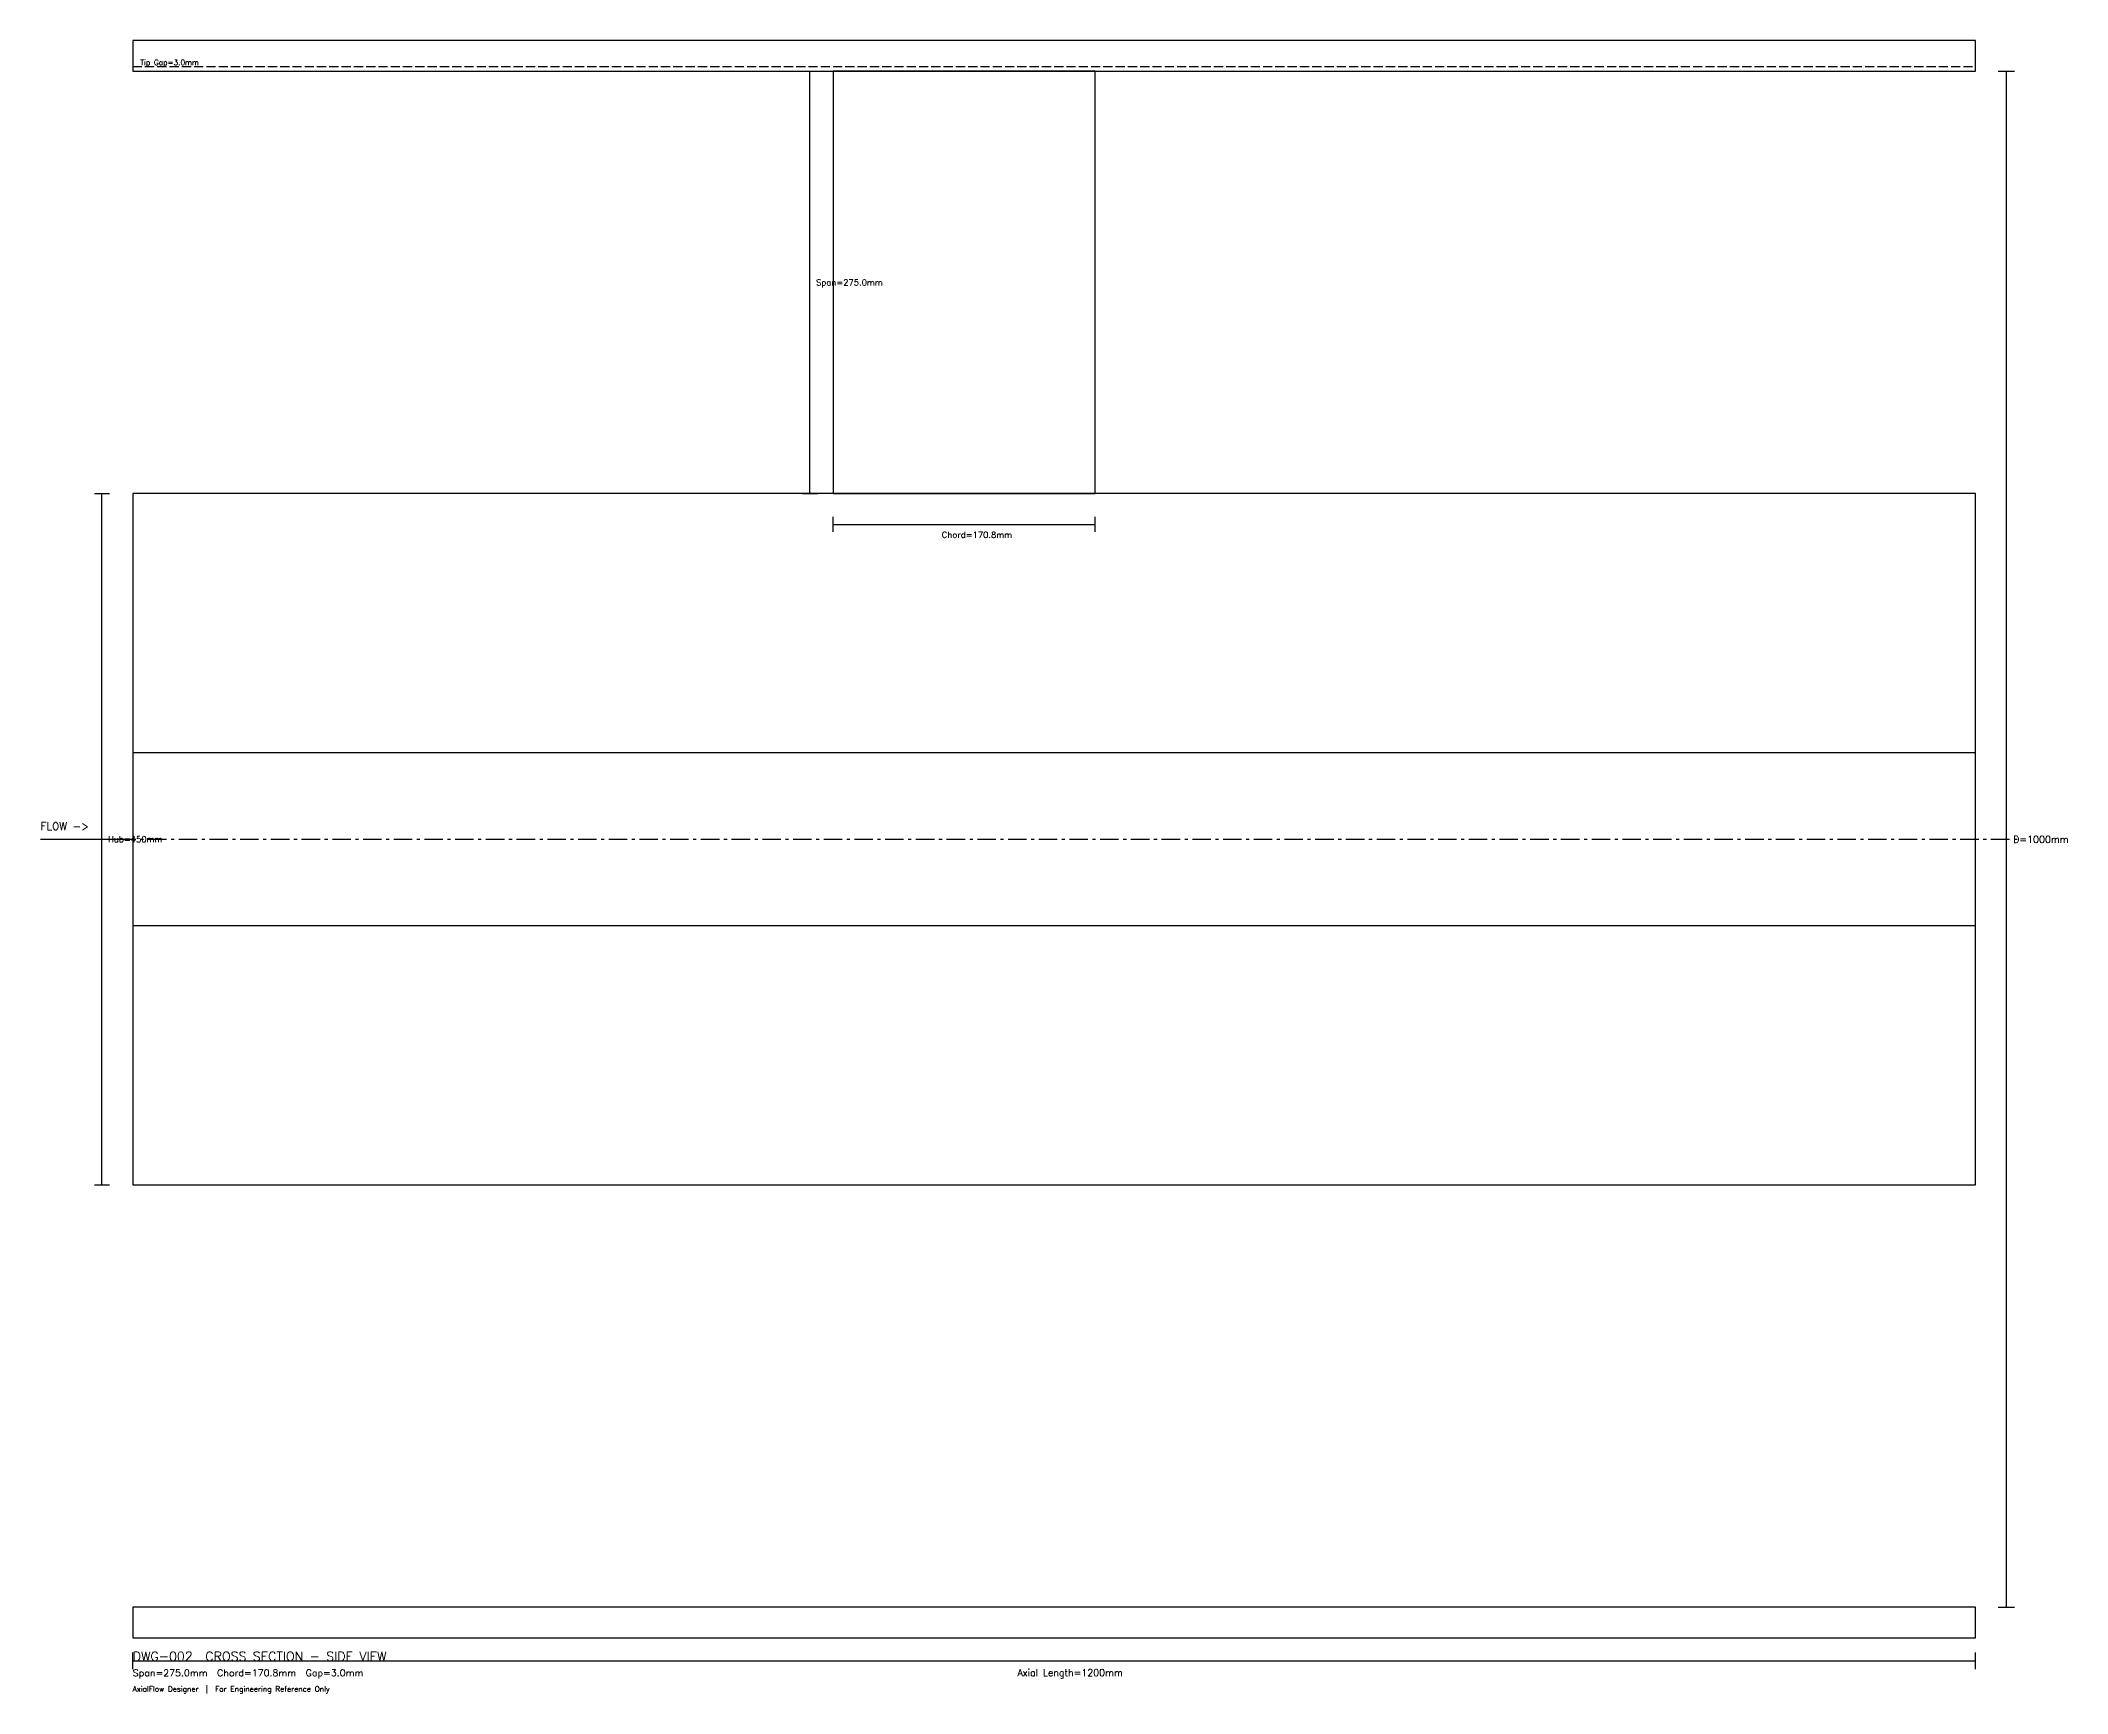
# Model space of a CAD drawing. Extents: x -60 to 1260, y -556 to 520.
import ezdxf

# ---------------------------------------------------------------- set-up
doc = ezdxf.new("R2010")
doc.units = 0
doc.linetypes.add('CENTER', pattern=[20, 12, -3, 2, -3])
doc.linetypes.add('DASHED', pattern=[8, 6, -2])
for name, color, linetype in [('ANNOTATION', 3, 'Continuous'), ('BLADES', 5, 'Continuous'), ('CASING', 8, 'Continuous'), ('CENTERLINE', 1, 'Continuous'), ('DIMENSIONS', 7, 'Continuous'), ('HUB', 9, 'Continuous'), ('TIP_CLEARANCE', 2, 'Continuous'), ('TITLE_BLOCK', 5, 'Continuous')]:
    doc.layers.add(name, color=color, linetype=linetype)
doc.styles.get("Standard").update_dxf_attribs({"font": 'simplex.shx'})

msp = doc.modelspace()

# ---------------------------------------------------------------- linework, layer by layer
at = {"layer": 'ANNOTATION'}
msp.add_line((-60, 0), (-5, 0), dxfattribs=at)
at = {"layer": 'BLADES'}
msp.add_lwpolyline([(456, 225), (626.8, 225), (626.8, 500), (456, 500)], close=True, dxfattribs=at)
at = {"layer": 'CASING'}
for points in [[(0, 500), (1200, 500), (1200, 520), (0, 520)], [(0, -520), (1200, -520), (1200, -500), (0, -500)]]:
    msp.add_lwpolyline(points, close=True, dxfattribs=at)
at = {"layer": 'CENTERLINE', "linetype": 'CENTER'}
msp.add_line((-30, 0), (1230, 0), dxfattribs=at)
at = {"layer": 'CENTERLINE'}
msp.add_lwpolyline([(0, -56.25), (1200, -56.25), (1200, 56.25), (0, 56.25)], close=True, dxfattribs=at)
at = {"layer": 'DIMENSIONS'}
for p, q in [((436.2, 500), (445.8, 500)), ((441, 225), (441, 500)), ((1214.6, 500), (1225.4, 500)), ((1220, -500), (1220, 500)), ((-24.8, 225), (-15.2, 225)), ((-20, -225), (-20, 225)), ((436.2, 225), (445.8, 225)), ((456, 200.2), (456, 209.8)), ((456, 205), (626.8, 205)), ((626.8, 200.2), (626.8, 209.8)), ((-24.8, -225), (-15.2, -225)), ((1214.6, -500), (1225.4, -500)), ((0, -540.4), (0, -529.6)), ((0, -535), (1200, -535)), ((1200, -540.4), (1200, -529.6))]:
    msp.add_line(p, q, dxfattribs=at)
at = {"layer": 'HUB'}
msp.add_lwpolyline([(0, -225), (1200, -225), (1200, 225), (0, 225)], close=True, dxfattribs=at)
at = {"layer": 'TIP_CLEARANCE', "linetype": 'DASHED'}
msp.add_line((0, 503), (1200, 503), dxfattribs=at)

# ---------------------------------------------------------------- texts
at = {"layer": 'ANNOTATION'}
for s, height, p in [('Tip Gap=3.0mm', 3.5, (5, 504)), ('FLOW ->', 5, (-60, 6)), ('Span=275.0mm  Chord=170.8mm  Gap=3.0mm', 4.5, (0, -545)), ('AxialFlow Designer  |  For Engineering Reference Only', 3.5, (0, -555))]:
    msp.add_text(s, height=height, dxfattribs=at).set_placement(p)
at = {"layer": 'DIMENSIONS'}
for s, height, p in [('Span=275.0mm', 4, (445, 360.5)), ('Chord=170.8mm', 4, (526.84, 196.2)), ('Hub=450mm', 4, (-16, -2)), ('D=1000mm', 4.5, (1224.5, -2.25)), ('Axial Length=1200mm', 4.5, (576.06, -544.9))]:
    msp.add_text(s, height=height, dxfattribs=at).set_placement(p)
at = {"layer": 'TITLE_BLOCK'}
msp.add_text('DWG-002  CROSS SECTION - SIDE VIEW', height=6, dxfattribs=at).set_placement((0, -535))

doc.saveas('drawing.dxf')
